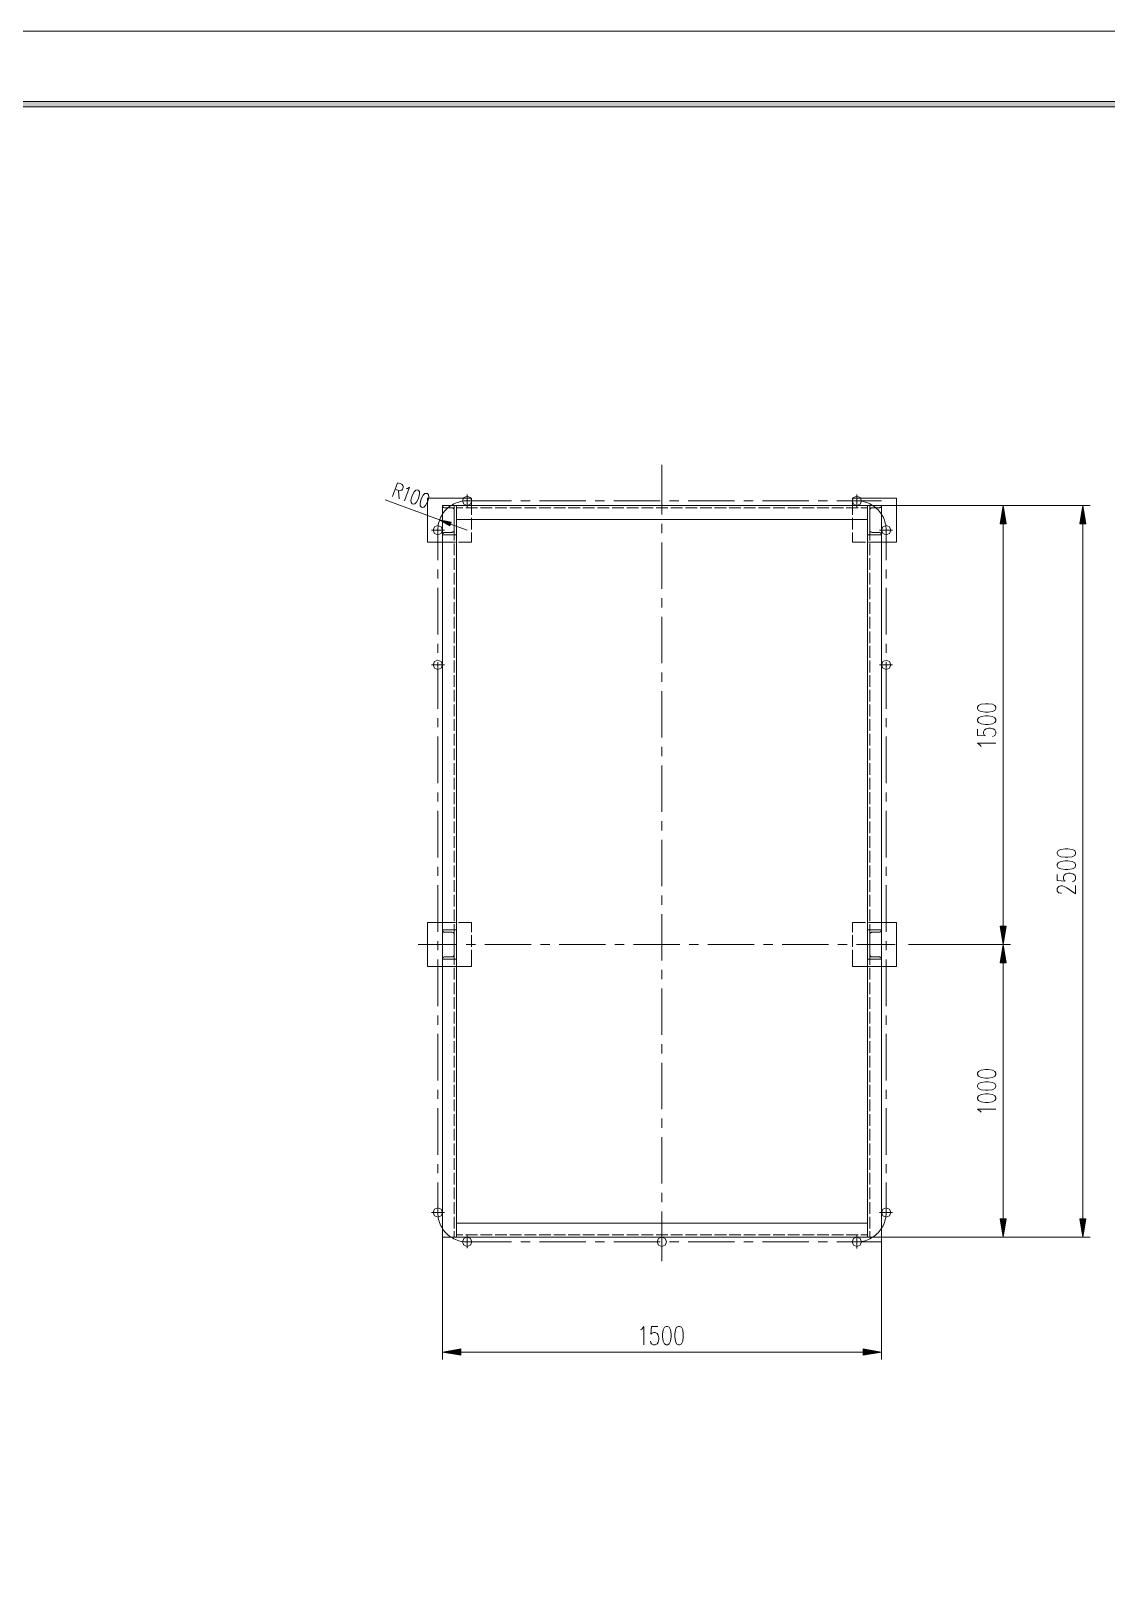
# Model space of a CAD drawing. Header units: millimetres. Extents: x 0 to 586, y 0 to 414.
# Drawn here: x 359.2 to 504.2, y 205 to 414.1 of the extents above; entities that cross this region are included whole.
import ezdxf

# ---------------------------------------------------------------- set-up
doc = ezdxf.new("R2010")
doc.units = ezdxf.units.MM

msp = doc.modelspace()

# ---------------------------------------------------------------- hatches: boundary and pattern name
h = msp.add_hatch(color=0)
h.dxf.hatch_style = 2
h.paths.add_polyline_path([(576.117861, 404.569083), (575.429944, 403.877639), (24.994306, 403.877639), (24.302861, 404.569083)])
h = msp.add_hatch(color=0)
h.dxf.hatch_style = 2
h.paths.add_polyline_path([(414.672639, 350.140058), (414.659586, 350.153111), (414.672639, 350.166164), (414.685692, 350.153111)])
h = msp.add_hatch(color=0)
h.dxf.hatch_style = 2
h.paths.add_polyline_path([(473.829944, 350.140058), (473.816892, 350.153111), (473.829944, 350.166164), (473.842997, 350.153111)])
h = msp.add_hatch(color=0)
h.dxf.hatch_style = 2
h.paths.add_polyline_path([(489.824889, 347.690722), (490.237639, 350.153111), (490.646861, 347.690722)])
h = msp.add_hatch(color=0)
h.dxf.hatch_style = 2
h.paths.add_polyline_path([(500.563444, 347.690722), (500.976194, 350.153111), (501.385417, 347.690722)])
h = msp.add_hatch(color=0)
h.dxf.hatch_style = 2
h.paths.add_polyline_path([(415.854444, 347.902389), (414.284583, 348.198722), (415.674528, 347.4085)])
h = msp.add_hatch(color=0)
h.dxf.hatch_style = 2
h.paths.add_polyline_path([(414.672639, 346.196003), (414.659586, 346.209056), (414.672639, 346.222108), (414.685692, 346.209056)])
h = msp.add_hatch(color=0)
h.dxf.hatch_style = 2
h.paths.add_polyline_path([(473.829944, 346.196003), (473.816892, 346.209056), (473.829944, 346.222108), (473.842997, 346.209056)])
h = msp.add_hatch(color=0)
h.dxf.hatch_style = 2
h.paths.add_polyline_path([(414.672639, 292.944197), (414.659586, 292.95725), (414.672639, 292.970303), (414.685692, 292.95725)])
h = msp.add_hatch(color=0)
h.dxf.hatch_style = 2
h.paths.add_polyline_path([(473.829944, 292.944197), (473.816892, 292.95725), (473.829944, 292.970303), (473.842997, 292.95725)])
h = msp.add_hatch(color=0)
h.dxf.hatch_style = 2
h.paths.add_polyline_path([(489.824889, 293.451139), (490.237639, 290.985222), (490.646861, 293.451139)])
h = msp.add_hatch(color=0)
h.dxf.hatch_style = 2
h.paths.add_polyline_path([(489.824889, 288.519306), (490.237639, 290.985222), (490.646861, 288.519306)])
h = msp.add_hatch(color=0)
h.dxf.hatch_style = 2
h.paths.add_polyline_path([(414.672639, 289.000142), (414.659586, 289.013194), (414.672639, 289.026247), (414.685692, 289.013194)])
h = msp.add_hatch(color=0)
h.dxf.hatch_style = 2
h.paths.add_polyline_path([(473.829944, 289.000142), (473.816892, 289.013194), (473.829944, 289.026247), (473.842997, 289.013194)])
h = msp.add_hatch(color=0)
h.dxf.hatch_style = 2
h.paths.add_polyline_path([(489.824889, 254.014111), (490.237639, 251.548194), (490.646861, 254.014111)])
h = msp.add_hatch(color=0)
h.dxf.hatch_style = 2
h.paths.add_polyline_path([(500.563444, 254.014111), (500.976194, 251.548194), (501.385417, 254.014111)])
h = msp.add_hatch(color=0)
h.dxf.hatch_style = 2
h.paths.add_polyline_path([(417.138556, 236.488111), (414.672639, 236.075361), (417.138556, 235.666139)])
h = msp.add_hatch(color=0)
h.dxf.hatch_style = 2
h.paths.add_polyline_path([(471.364028, 236.488111), (473.829944, 236.075361), (471.364028, 235.666139)])

# ---------------------------------------------------------------- linework, layer by layer
at = {"color": 0, "lineweight": 0}
for points in [[(0, 0), (585.632278, 0), (585.632278, 414.0835), (0, 414.0835)], [(576.117861, 404.569083), (575.429944, 403.877639), (24.994306, 403.877639), (24.302861, 404.569083)], [(411.285972, 352.241556), (411.06725, 352.220389), (410.848528, 352.001667), (410.626278, 351.581861), (410.5275, 351.317278), (410.428722, 350.855139), (410.453417, 350.544694), (410.608639, 350.389472), (410.732111, 350.343611), (410.947306, 350.364778), (411.169556, 350.5835), (411.391806, 350.999778), (411.487056, 351.264361), (411.589361, 351.730028), (411.561139, 352.040472), (411.409444, 352.195694)], [(412.520694, 351.786472), (412.301972, 351.768833), (412.08325, 351.546583), (411.857472, 351.130306), (411.762222, 350.865722), (411.663444, 350.403583), (411.688139, 350.093139), (411.839833, 349.937917), (411.963306, 349.892056), (412.182028, 349.909694), (412.40075, 350.131944), (412.626528, 350.548222), (412.721778, 350.812806), (412.824083, 351.274944), (412.795861, 351.585389), (412.644167, 351.744139)], [(417.357278, 350.784583), (417.540722, 351.232611), (417.985222, 351.416056), (418.43325, 351.232611), (418.616694, 350.784583), (418.43325, 350.340083), (417.985222, 350.153111), (417.540722, 350.340083)], [(469.885889, 350.784583), (470.069333, 351.232611), (470.517361, 351.416056), (470.961861, 351.232611), (471.148833, 350.784583), (470.961861, 350.340083), (470.517361, 350.153111), (470.069333, 350.340083)], [(489.824889, 347.690722), (490.237639, 350.153111), (490.646861, 347.690722)], [(500.563444, 347.690722), (500.976194, 350.153111), (501.385417, 347.690722)], [(413.413222, 346.840528), (413.596667, 347.288556), (414.044694, 347.472), (414.489194, 347.288556), (414.672639, 346.840528), (414.489194, 346.396028), (414.044694, 346.209056), (413.596667, 346.396028)], [(415.854444, 347.902389), (414.284583, 348.198722), (415.674528, 347.4085)], [(473.829944, 346.840528), (474.013389, 347.288556), (474.461417, 347.472), (474.905917, 347.288556), (475.089361, 346.840528), (474.905917, 346.396028), (474.461417, 346.209056), (474.013389, 346.396028)], [(413.413222, 328.693639), (413.596667, 329.138139), (414.044694, 329.325111), (414.489194, 329.138139), (414.672639, 328.693639), (414.489194, 328.245611), (414.044694, 328.062167), (413.596667, 328.245611)], [(473.829944, 328.693639), (474.013389, 329.138139), (474.461417, 329.325111), (474.905917, 329.138139), (475.089361, 328.693639), (474.905917, 328.245611), (474.461417, 328.062167), (474.013389, 328.245611)], [(486.783944, 322.788139), (486.903889, 322.541194), (487.256667, 322.378917), (487.842278, 322.29425), (488.195056, 322.29425), (488.780667, 322.378917), (489.133444, 322.541194), (489.249861, 322.788139), (489.249861, 322.953944), (489.133444, 323.197361), (488.780667, 323.363167), (488.195056, 323.444306), (487.842278, 323.444306), (487.256667, 323.363167), (486.903889, 323.197361), (486.783944, 322.953944)], [(486.783944, 321.144194), (486.903889, 320.89725), (487.256667, 320.734972), (487.842278, 320.650306), (488.195056, 320.650306), (488.780667, 320.734972), (489.133444, 320.89725), (489.249861, 321.144194), (489.249861, 321.31), (489.133444, 321.556944), (488.780667, 321.719222), (488.195056, 321.803889), (487.842278, 321.803889), (487.256667, 321.719222), (486.903889, 321.556944), (486.783944, 321.31)], [(497.526028, 303.233667), (497.642444, 302.986722), (497.995222, 302.824444), (498.580833, 302.739778), (498.933611, 302.739778), (499.519222, 302.824444), (499.872, 302.986722), (499.988417, 303.233667), (499.988417, 303.399472), (499.872, 303.646417), (499.519222, 303.808694), (498.933611, 303.889833), (498.580833, 303.889833), (497.995222, 303.808694), (497.642444, 303.646417), (497.526028, 303.399472)], [(497.526028, 301.589722), (497.642444, 301.346306), (497.995222, 301.1805), (498.580833, 301.099361), (498.933611, 301.099361), (499.519222, 301.1805), (499.872, 301.346306), (499.988417, 301.589722), (499.988417, 301.755528), (499.872, 302.002472), (499.519222, 302.16475), (498.933611, 302.249417), (498.580833, 302.249417), (497.995222, 302.16475), (497.642444, 302.002472), (497.526028, 301.755528)], [(489.824889, 293.451139), (490.237639, 290.985222), (490.646861, 293.451139)], [(489.824889, 288.519306), (490.237639, 290.985222), (490.646861, 288.519306)], [(486.783944, 273.483917), (486.903889, 273.2405), (487.256667, 273.074694), (487.842278, 272.993556), (488.195056, 272.993556), (488.780667, 273.074694), (489.133444, 273.2405), (489.249861, 273.483917), (489.249861, 273.649722), (489.133444, 273.896667), (488.780667, 274.058944), (488.195056, 274.143611), (487.842278, 274.143611), (487.256667, 274.058944), (486.903889, 273.896667), (486.783944, 273.649722)], [(486.783944, 271.8435), (486.903889, 271.596556), (487.256667, 271.43075), (487.842278, 271.349611), (488.195056, 271.349611), (488.780667, 271.43075), (489.133444, 271.596556), (489.249861, 271.8435), (489.249861, 272.005778), (489.133444, 272.252722), (488.780667, 272.418528), (488.195056, 272.499667), (487.842278, 272.499667), (487.256667, 272.418528), (486.903889, 272.252722), (486.783944, 272.005778)], [(486.783944, 270.199556), (486.903889, 269.952611), (487.256667, 269.786806), (487.842278, 269.705667), (488.195056, 269.705667), (488.780667, 269.786806), (489.133444, 269.952611), (489.249861, 270.199556), (489.249861, 270.361833), (489.133444, 270.608778), (488.780667, 270.774583), (488.195056, 270.855722), (487.842278, 270.855722), (487.256667, 270.774583), (486.903889, 270.608778), (486.783944, 270.361833)], [(413.413222, 254.860778), (413.596667, 255.308806), (414.044694, 255.49225), (414.489194, 255.308806), (414.672639, 254.860778), (414.489194, 254.416278), (414.044694, 254.229306), (413.596667, 254.416278)], [(473.829944, 254.860778), (474.013389, 255.308806), (474.461417, 255.49225), (474.905917, 255.308806), (475.089361, 254.860778), (474.905917, 254.416278), (474.461417, 254.229306), (474.013389, 254.416278)], [(489.824889, 254.014111), (490.237639, 251.548194), (490.646861, 254.014111)], [(500.563444, 254.014111), (500.976194, 251.548194), (501.385417, 254.014111)], [(417.357278, 250.916722), (417.540722, 251.36475), (417.985222, 251.548194), (418.43325, 251.36475), (418.616694, 250.916722), (418.43325, 250.472222), (417.985222, 250.288778), (417.540722, 250.472222)], [(443.621583, 250.916722), (443.805028, 251.36475), (444.253056, 251.548194), (444.697556, 251.36475), (444.881, 250.916722), (444.697556, 250.472222), (444.253056, 250.288778), (443.805028, 250.472222)], [(469.885889, 250.916722), (470.069333, 251.36475), (470.517361, 251.548194), (470.961861, 251.36475), (471.148833, 250.916722), (470.961861, 250.472222), (470.517361, 250.288778), (470.069333, 250.472222)], [(444.828083, 239.529056), (444.581139, 239.409111), (444.415333, 239.056333), (444.334194, 238.470722), (444.334194, 238.117944), (444.415333, 237.532333), (444.581139, 237.179556), (444.828083, 237.063139), (444.990361, 237.063139), (445.237306, 237.179556), (445.403111, 237.532333), (445.48425, 238.117944), (445.48425, 238.470722), (445.403111, 239.056333), (445.237306, 239.409111), (444.990361, 239.529056)], [(446.4685, 239.529056), (446.225083, 239.409111), (446.059278, 239.056333), (445.978139, 238.470722), (445.978139, 238.117944), (446.059278, 237.532333), (446.225083, 237.179556), (446.4685, 237.063139), (446.634306, 237.063139), (446.88125, 237.179556), (447.043528, 237.532333), (447.128194, 238.117944), (447.128194, 238.470722), (447.043528, 239.056333), (446.88125, 239.409111), (446.634306, 239.529056)], [(417.138556, 236.488111), (414.672639, 236.075361), (417.138556, 235.666139)], [(471.364028, 236.488111), (473.829944, 236.075361), (471.364028, 235.666139)]]:
    msp.add_lwpolyline(points, close=True, dxfattribs=at)
for points in [[(444.253056, 355.617639), (444.253056, 348.921917)], [(407.952222, 351.363139), (408.633083, 353.215222), (409.186944, 353.010611), (409.342167, 352.855389), (409.370389, 352.7425), (409.366861, 352.544944), (409.303361, 352.368556), (409.176361, 352.213333), (409.081111, 352.149833), (408.865917, 352.128667), (408.308528, 352.333278)], [(408.742444, 352.174528), (408.816528, 351.045639)], [(409.800778, 352.386194), (409.956, 352.428528), (410.238222, 352.626083), (409.557361, 350.774)], [(417.985222, 349.881472), (417.985222, 351.634778)], [(470.50325, 349.899111), (470.50325, 351.652417)], [(414.284583, 348.198722), (406.943278, 350.893944)], [(412.661806, 345.224806), (412.661806, 351.140889)], [(412.661806, 351.140889), (418.577889, 351.140889)], [(417.985222, 350.784583), (417.755917, 350.777528), (417.530139, 350.759889), (417.300833, 350.724611), (417.078583, 350.67875), (416.856333, 350.618778), (416.637611, 350.548222), (416.425944, 350.463556), (416.217806, 350.364778), (416.016722, 350.255417), (415.819167, 350.135472), (415.632194, 350.004944), (415.452278, 349.863833), (415.279417, 349.708611), (415.117139, 349.546333), (414.965444, 349.377), (414.824333, 349.197083), (414.690278, 349.010111), (414.570333, 348.812556), (414.460972, 348.611472), (414.365722, 348.403333), (414.281056, 348.191667), (414.2105, 347.972944), (414.150528, 347.750694), (414.104667, 347.524917), (414.069389, 347.299139), (414.048222, 347.069833), (414.044694, 346.840528)], [(414.672639, 350.153111), (414.672639, 349.366417)], [(414.672639, 350.153111), (414.672639, 251.548194)], [(473.829944, 350.153111), (414.672639, 350.153111)], [(416.567056, 350.153111), (414.672639, 350.153111)], [(414.672639, 350.153111), (414.679694, 350.093139), (414.697333, 350.033167), (414.729083, 349.98025), (414.767889, 349.930861), (414.81375, 349.892056), (414.870194, 349.863833), (414.926639, 349.846194), (414.990139, 349.839139)], [(415.935583, 349.839139), (414.990139, 349.839139)], [(416.253083, 349.521639), (416.246028, 349.585139), (416.228389, 349.645111), (416.200167, 349.698028), (416.157833, 349.747417), (416.111972, 349.786222), (416.055528, 349.814444), (415.999083, 349.832083), (415.935583, 349.839139)], [(416.253083, 350.153111), (416.253083, 349.359361)], [(416.253083, 349.521639), (416.253083, 348.378639)], [(416.567056, 350.153111), (416.567056, 349.366417)], [(416.567056, 350.153111), (416.567056, 251.548194)], [(417.434889, 349.839139), (416.567056, 349.839139)], [(419.406917, 349.839139), (417.83, 349.839139)], [(423.996556, 350.784583), (417.985222, 350.784583)], [(418.577889, 351.140889), (418.577889, 350.153111)], [(418.577889, 350.153111), (418.577889, 348.872528)], [(421.378944, 349.839139), (419.802028, 349.839139)], [(423.350972, 349.839139), (421.774056, 349.839139)], [(425.323, 349.839139), (423.746083, 349.839139)], [(426.501278, 350.784583), (425.248917, 350.784583)], [(427.295028, 349.839139), (425.718111, 349.839139)], [(429.267056, 349.839139), (427.686611, 349.839139)], [(434.011917, 350.784583), (427.753639, 350.784583)], [(431.239083, 349.839139), (429.658639, 349.839139)], [(433.211111, 349.839139), (431.630667, 349.839139)], [(435.179611, 349.839139), (433.602694, 349.839139)], [(436.516639, 350.784583), (435.264278, 350.784583)], [(437.151639, 349.839139), (435.574722, 349.839139)], [(439.123667, 349.839139), (437.54675, 349.839139)], [(444.030806, 350.784583), (437.769, 350.784583)], [(441.095694, 349.839139), (439.518778, 349.839139)], [(443.067722, 349.839139), (441.490806, 349.839139)], [(445.03975, 349.839139), (443.462833, 349.839139)], [(446.535528, 350.784583), (445.283167, 350.784583)], [(447.011778, 349.839139), (445.434861, 349.839139)], [(448.983806, 349.839139), (447.406889, 349.839139)], [(454.046167, 350.784583), (447.784361, 350.784583)], [(450.955833, 349.839139), (449.378917, 349.839139)], [(452.927861, 349.839139), (451.350944, 349.839139)], [(454.899889, 349.839139), (453.322972, 349.839139)], [(456.871917, 349.839139), (455.295, 349.839139)], [(456.550889, 350.784583), (455.298528, 350.784583)], [(458.843944, 349.839139), (457.267028, 349.839139)], [(464.065056, 350.784583), (457.80325, 350.784583)], [(460.815972, 349.839139), (459.239056, 349.839139)], [(462.788, 349.839139), (461.211083, 349.839139)], [(464.760028, 349.839139), (463.179583, 349.839139)], [(466.732056, 349.839139), (465.151611, 349.839139)], [(466.56625, 350.784583), (465.317417, 350.784583)], [(468.700556, 349.839139), (467.123639, 349.839139)], [(473.829944, 350.784583), (467.818611, 350.784583)], [(470.672583, 349.839139), (469.095667, 349.839139)], [(469.924694, 351.140889), (469.924694, 350.153111)], [(475.840778, 351.140889), (469.924694, 351.140889)], [(469.924694, 350.153111), (469.924694, 348.872528)], [(474.461417, 346.840528), (474.454361, 347.069833), (474.433194, 347.299139), (474.401444, 347.524917), (474.352056, 347.750694), (474.295611, 347.972944), (474.221528, 348.191667), (474.136861, 348.403333), (474.041611, 348.611472), (473.93225, 348.812556), (473.812306, 349.010111), (473.67825, 349.197083), (473.537139, 349.377), (473.385444, 349.546333), (473.223167, 349.708611), (473.050306, 349.863833), (472.870389, 350.004944), (472.683417, 350.135472), (472.489389, 350.255417), (472.284778, 350.364778), (472.076639, 350.463556), (471.864972, 350.548222), (471.64625, 350.618778), (471.427528, 350.67875), (471.20175, 350.724611), (470.972444, 350.759889), (470.746667, 350.777528), (470.517361, 350.784583)], [(471.935528, 349.839139), (471.067694, 349.839139)], [(471.935528, 350.153111), (471.935528, 349.366417)], [(471.935528, 251.548194), (471.935528, 350.153111)], [(471.935528, 350.153111), (473.829944, 350.153111)], [(472.253028, 349.359361), (472.253028, 350.153111)], [(472.567, 349.839139), (472.507028, 349.832083), (472.447056, 349.814444), (472.390611, 349.786222), (472.34475, 349.747417), (472.305944, 349.698028), (472.274194, 349.645111), (472.256556, 349.585139), (472.253028, 349.521639)], [(472.253028, 349.521639), (472.253028, 348.378639)], [(472.567, 349.839139), (473.512444, 349.839139)], [(473.512444, 349.839139), (473.575944, 349.846194), (473.635917, 349.863833), (473.688833, 349.892056), (473.738222, 349.930861), (473.777028, 349.98025), (473.80525, 350.033167), (473.822889, 350.093139), (473.829944, 350.153111)], [(473.829944, 350.153111), (501.960444, 350.153111)], [(473.829944, 350.153111), (473.829944, 349.366417)], [(473.829944, 251.548194), (473.829944, 350.153111)], [(475.840778, 345.224806), (475.840778, 351.140889)], [(491.973306, 350.153111), (489.249861, 350.153111)], [(414.672639, 348.971306), (414.672639, 347.394389)], [(417.985222, 346.840528), (415.76625, 347.655444)], [(416.253083, 348.96425), (416.253083, 347.387333)], [(416.253083, 347.983528), (416.253083, 346.840528)], [(416.567056, 348.971306), (416.567056, 347.394389)], [(471.935528, 348.262222), (416.567056, 348.262222)], [(418.577889, 348.477417), (418.577889, 346.9005)], [(444.253056, 347.673083), (444.253056, 346.420722)], [(469.924694, 348.477417), (469.924694, 346.9005)], [(471.935528, 348.971306), (471.935528, 347.394389)], [(472.253028, 347.387333), (472.253028, 348.96425)], [(472.253028, 347.983528), (472.253028, 346.840528)], [(473.829944, 348.971306), (473.829944, 347.394389)], [(490.237639, 347.690722), (490.237639, 293.451139)], [(500.976194, 254.014111), (500.976194, 347.690722)], [(414.672639, 345.224806), (412.661806, 345.224806)], [(414.933694, 346.840528), (413.180389, 346.840528)], [(414.044694, 346.840528), (414.044694, 342.797694)], [(414.672639, 346.999278), (414.672639, 346.209056)], [(414.990139, 346.526556), (414.926639, 346.5195), (414.870194, 346.501861), (414.81375, 346.473639), (414.767889, 346.434833), (414.729083, 346.385444), (414.697333, 346.332528), (414.679694, 346.272556), (414.672639, 346.209056)], [(416.567056, 346.209056), (414.672639, 346.209056)], [(416.429472, 345.224806), (414.672639, 345.224806)], [(415.935583, 346.526556), (414.990139, 346.526556)], [(415.935583, 346.526556), (415.999083, 346.533611), (416.055528, 346.55125), (416.111972, 346.579472), (416.157833, 346.618278), (416.200167, 346.667667), (416.228389, 346.720583), (416.246028, 346.780556), (416.253083, 346.840528)], [(416.253083, 346.992222), (416.253083, 345.415306)], [(416.567056, 346.999278), (416.567056, 346.209056)], [(418.577889, 345.224806), (416.824583, 345.224806)], [(418.577889, 346.505389), (418.577889, 345.224806)], [(444.253056, 345.168361), (444.253056, 338.906556)], [(469.924694, 346.505389), (469.924694, 345.224806)], [(469.924694, 345.224806), (471.678, 345.224806)], [(471.935528, 346.999278), (471.935528, 346.209056)], [(471.935528, 346.209056), (473.829944, 346.209056)], [(472.073111, 345.224806), (473.829944, 345.224806)], [(472.253028, 345.415306), (472.253028, 346.992222)], [(472.253028, 346.840528), (472.256556, 346.780556), (472.274194, 346.720583), (472.305944, 346.667667), (472.34475, 346.618278), (472.390611, 346.579472), (472.447056, 346.55125), (472.507028, 346.533611), (472.567, 346.526556)], [(472.567, 346.526556), (473.512444, 346.526556)], [(473.829944, 346.209056), (473.822889, 346.272556), (473.80525, 346.332528), (473.777028, 346.385444), (473.738222, 346.434833), (473.688833, 346.473639), (473.635917, 346.501861), (473.575944, 346.5195), (473.512444, 346.526556)], [(473.568889, 346.840528), (475.322194, 346.840528)], [(473.829944, 346.999278), (473.829944, 346.209056)], [(473.829944, 345.224806), (475.840778, 345.224806)], [(474.461417, 346.840528), (474.461417, 342.797694)], [(416.253083, 345.020194), (416.253083, 343.443278)], [(416.253083, 343.048167), (416.253083, 341.47125)], [(472.253028, 343.443278), (472.253028, 345.020194)], [(472.253028, 341.47125), (472.253028, 343.048167)], [(414.044694, 341.545333), (414.044694, 340.292972)], [(416.253083, 341.076139), (416.253083, 339.499222)], [(472.253028, 339.499222), (472.253028, 341.076139)], [(474.461417, 341.545333), (474.461417, 340.292972)], [(414.044694, 339.040611), (414.044694, 332.778806)], [(416.253083, 339.104111), (416.253083, 337.527194)], [(472.253028, 337.527194), (472.253028, 339.104111)], [(474.461417, 339.040611), (474.461417, 332.778806)], [(416.253083, 337.132083), (416.253083, 335.555167)], [(444.253056, 337.654194), (444.253056, 336.401833)], [(472.253028, 335.555167), (472.253028, 337.132083)], [(416.253083, 335.160056), (416.253083, 333.583139)], [(444.253056, 335.149472), (444.253056, 328.891194)], [(472.253028, 333.583139), (472.253028, 335.160056)], [(416.253083, 333.188028), (416.253083, 331.611111)], [(472.253028, 331.611111), (472.253028, 333.188028)], [(414.044694, 331.529972), (414.044694, 330.277611)], [(416.253083, 331.219528), (416.253083, 329.639083)], [(472.253028, 329.639083), (472.253028, 331.219528)], [(474.461417, 331.529972), (474.461417, 330.277611)], [(414.933694, 328.693639), (413.180389, 328.693639)], [(414.044694, 329.02525), (414.044694, 322.763444)], [(416.253083, 329.2475), (416.253083, 327.667056)], [(472.253028, 327.667056), (472.253028, 329.2475)], [(473.568889, 328.693639), (475.322194, 328.693639)], [(474.461417, 329.02525), (474.461417, 322.763444)], [(416.253083, 327.275472), (416.253083, 325.695028)], [(444.253056, 327.638833), (444.253056, 326.386472)], [(472.253028, 325.695028), (472.253028, 327.275472)], [(416.253083, 325.303444), (416.253083, 323.726528)], [(444.253056, 325.134111), (444.253056, 318.872306)], [(472.253028, 323.726528), (472.253028, 325.303444)], [(416.253083, 323.331417), (416.253083, 321.7545)], [(472.253028, 321.7545), (472.253028, 323.331417)], [(414.044694, 321.511083), (414.044694, 320.258722)], [(416.253083, 321.359389), (416.253083, 319.782472)], [(472.253028, 319.782472), (472.253028, 321.359389)], [(474.461417, 321.511083), (474.461417, 320.258722)], [(486.783944, 319.994139), (486.783944, 319.172167), (487.842278, 319.091028), (487.725861, 319.172167), (487.605917, 319.419111), (487.605917, 319.666056), (487.725861, 319.913), (487.958694, 320.075278), (488.311472, 320.159944), (488.547833, 320.159944), (488.897083, 320.075278), (489.133444, 319.913), (489.249861, 319.666056), (489.249861, 319.419111), (489.133444, 319.172167), (489.017028, 319.091028), (488.780667, 319.009889)], [(414.044694, 319.006361), (414.044694, 312.748083)], [(416.253083, 319.387361), (416.253083, 317.810444)], [(472.253028, 317.810444), (472.253028, 319.387361)], [(474.461417, 319.006361), (474.461417, 312.748083)], [(487.256667, 317.694028), (487.136722, 317.859833), (486.783944, 318.106778), (489.249861, 318.106778)], [(416.253083, 317.415333), (416.253083, 315.838417)], [(444.253056, 317.619944), (444.253056, 316.367583)], [(472.253028, 315.838417), (472.253028, 317.415333)], [(416.253083, 315.443306), (416.253083, 313.866389)], [(444.253056, 315.115222), (444.253056, 308.856944)], [(472.253028, 313.866389), (472.253028, 315.443306)], [(416.253083, 313.471278), (416.253083, 311.894361)], [(472.253028, 311.894361), (472.253028, 313.471278)], [(414.044694, 311.495722), (414.044694, 310.243361)], [(416.253083, 311.49925), (416.253083, 309.922333)], [(416.253083, 309.527222), (416.253083, 307.950306)], [(472.253028, 309.922333), (472.253028, 311.49925)], [(472.253028, 307.950306), (472.253028, 309.527222)], [(474.461417, 311.495722), (474.461417, 310.243361)], [(414.044694, 308.991), (414.044694, 302.729194)], [(416.253083, 307.555194), (416.253083, 305.978278)], [(444.253056, 307.604583), (444.253056, 306.352222)], [(472.253028, 305.978278), (472.253028, 307.555194)], [(474.461417, 308.991), (474.461417, 302.729194)], [(416.253083, 305.583167), (416.253083, 304.00625)], [(472.253028, 304.00625), (472.253028, 305.583167)], [(416.253083, 303.611139), (416.253083, 302.034222)], [(444.253056, 305.099861), (444.253056, 298.838056)], [(472.253028, 302.034222), (472.253028, 303.611139)], [(414.044694, 301.476833), (414.044694, 300.224472)], [(416.253083, 301.639111), (416.253083, 300.062194)], [(472.253028, 300.062194), (472.253028, 301.639111)], [(474.461417, 301.476833), (474.461417, 300.224472)], [(416.253083, 299.667083), (416.253083, 298.090167)], [(472.253028, 298.090167), (472.253028, 299.667083)], [(497.526028, 300.439667), (497.526028, 299.617694), (498.580833, 299.536556), (498.464417, 299.617694), (498.348, 299.864639), (498.348, 300.111583), (498.464417, 300.358528), (498.69725, 300.524333), (499.050028, 300.605472), (499.286389, 300.605472), (499.635639, 300.524333), (499.872, 300.358528), (499.988417, 300.111583), (499.988417, 299.864639), (499.872, 299.617694), (499.755583, 299.536556), (499.519222, 299.455417)], [(414.044694, 298.972111), (414.044694, 292.713833)], [(416.253083, 297.695056), (416.253083, 296.118139)], [(444.253056, 297.585694), (444.253056, 296.333333)], [(472.253028, 296.118139), (472.253028, 297.695056)], [(474.461417, 298.972111), (474.461417, 292.713833)], [(498.111639, 297.892611), (497.995222, 297.892611), (497.758861, 297.977278), (497.642444, 298.058417), (497.526028, 298.224222), (497.526028, 298.552306), (497.642444, 298.714583), (497.758861, 298.79925), (497.995222, 298.880389), (498.228056, 298.880389), (498.464417, 298.79925), (498.817194, 298.633444), (499.988417, 297.811472), (499.988417, 298.961528)], [(416.253083, 295.726556), (416.253083, 294.146111)], [(444.253056, 295.0845), (444.253056, 288.822694)], [(472.253028, 294.146111), (472.253028, 295.726556)], [(412.661806, 293.945028), (412.661806, 288.028944)], [(414.672639, 293.945028), (412.661806, 293.945028)], [(416.429472, 293.945028), (414.672639, 293.945028)], [(414.672639, 292.167028), (414.672639, 292.95725)], [(414.672639, 292.95725), (414.679694, 292.897278), (414.697333, 292.837306), (414.729083, 292.780861), (414.767889, 292.735), (414.81375, 292.696194), (414.870194, 292.664444), (414.926639, 292.646806), (414.990139, 292.643278)], [(416.567056, 292.95725), (414.672639, 292.95725)], [(416.253083, 293.754528), (416.253083, 292.174083)], [(416.567056, 292.167028), (416.567056, 292.95725)], [(418.577889, 293.945028), (416.824583, 293.945028)], [(418.577889, 292.660917), (418.577889, 293.945028)], [(469.924694, 292.660917), (469.924694, 293.945028)], [(469.924694, 293.945028), (471.678, 293.945028)], [(471.935528, 292.167028), (471.935528, 292.95725)], [(471.935528, 292.95725), (473.829944, 292.95725)], [(472.073111, 293.945028), (473.829944, 293.945028)], [(472.253028, 292.174083), (472.253028, 293.754528)], [(473.512444, 292.643278), (473.575944, 292.646806), (473.635917, 292.664444), (473.688833, 292.696194), (473.738222, 292.735), (473.777028, 292.780861), (473.80525, 292.837306), (473.822889, 292.897278), (473.829944, 292.95725)], [(473.829944, 293.945028), (475.840778, 293.945028)], [(473.829944, 292.167028), (473.829944, 292.95725)], [(475.840778, 293.945028), (475.840778, 288.028944)], [(411.388278, 290.985222), (416.6235, 290.985222)], [(414.044694, 291.461472), (414.044694, 290.209111)], [(414.672639, 290.198528), (414.672639, 291.775444)], [(415.935583, 292.643278), (414.990139, 292.643278)], [(416.253083, 292.325778), (416.246028, 292.389278), (416.228389, 292.445722), (416.200167, 292.502167), (416.157833, 292.548028), (416.111972, 292.590361), (416.055528, 292.618583), (415.999083, 292.636222), (415.935583, 292.643278)], [(416.253083, 291.182778), (416.253083, 292.325778)], [(416.253083, 291.7825), (416.253083, 290.202056)], [(416.253083, 289.644667), (416.253083, 290.787667)], [(416.567056, 290.198528), (416.567056, 291.775444)], [(417.875861, 290.985222), (419.128222, 290.985222)], [(418.577889, 290.688889), (418.577889, 292.265806)], [(420.380583, 290.985222), (426.638861, 290.985222)], [(427.891222, 290.985222), (429.143583, 290.985222)], [(430.395944, 290.985222), (436.65775, 290.985222)], [(437.910111, 290.985222), (439.162472, 290.985222)], [(440.414833, 290.985222), (446.673111, 290.985222)], [(447.925472, 290.985222), (449.177833, 290.985222)], [(450.430194, 290.985222), (456.692, 290.985222)], [(457.944361, 290.985222), (459.196722, 290.985222)], [(460.449083, 290.985222), (466.707361, 290.985222)], [(467.959722, 290.985222), (469.212083, 290.985222)], [(469.924694, 290.688889), (469.924694, 292.265806)], [(470.464444, 290.985222), (475.699667, 290.985222)], [(471.935528, 290.198528), (471.935528, 291.775444)], [(472.567, 292.643278), (472.507028, 292.636222), (472.447056, 292.618583), (472.390611, 292.590361), (472.34475, 292.548028), (472.305944, 292.502167), (472.274194, 292.445722), (472.256556, 292.389278), (472.253028, 292.325778)], [(472.253028, 291.182778), (472.253028, 292.325778)], [(472.253028, 290.202056), (472.253028, 291.7825)], [(472.253028, 289.644667), (472.253028, 290.787667)], [(472.567, 292.643278), (473.512444, 292.643278)], [(473.829944, 290.198528), (473.829944, 291.775444)], [(474.461417, 291.461472), (474.461417, 290.209111)], [(477.477667, 290.985222), (491.221889, 290.985222)], [(487.249611, 290.985222), (491.221889, 290.985222)], [(414.044694, 288.95675), (414.044694, 282.694944)], [(414.672639, 289.013194), (414.672639, 289.803417)], [(414.990139, 289.330694), (414.926639, 289.323639), (414.870194, 289.306), (414.81375, 289.277778), (414.767889, 289.235444), (414.729083, 289.189583), (414.697333, 289.133139), (414.679694, 289.076694), (414.672639, 289.013194)], [(416.567056, 289.013194), (414.672639, 289.013194)], [(415.935583, 289.330694), (414.990139, 289.330694)], [(415.935583, 289.330694), (415.999083, 289.334222), (416.055528, 289.351861), (416.111972, 289.383611), (416.157833, 289.422417), (416.200167, 289.468278), (416.228389, 289.524722), (416.246028, 289.584694), (416.253083, 289.644667)], [(416.253083, 289.810472), (416.253083, 288.233556)], [(416.567056, 289.013194), (416.567056, 289.803417)], [(418.577889, 289.013194), (418.577889, 290.293778)], [(418.577889, 288.028944), (418.577889, 289.013194)], [(469.924694, 289.013194), (469.924694, 290.293778)], [(469.924694, 288.028944), (469.924694, 289.013194)], [(471.935528, 289.013194), (471.935528, 289.803417)], [(471.935528, 289.013194), (473.829944, 289.013194)], [(472.253028, 288.233556), (472.253028, 289.810472)], [(472.253028, 289.644667), (472.256556, 289.584694), (472.274194, 289.524722), (472.305944, 289.468278), (472.34475, 289.422417), (472.390611, 289.383611), (472.447056, 289.351861), (472.507028, 289.334222), (472.567, 289.330694)], [(472.567, 289.330694), (473.512444, 289.330694)], [(473.829944, 289.013194), (473.822889, 289.076694), (473.80525, 289.133139), (473.777028, 289.189583), (473.738222, 289.235444), (473.688833, 289.277778), (473.635917, 289.306), (473.575944, 289.323639), (473.512444, 289.330694)], [(473.829944, 289.013194), (473.829944, 289.803417)], [(474.461417, 288.95675), (474.461417, 282.694944)], [(412.661806, 288.028944), (418.577889, 288.028944)], [(416.253083, 287.838444), (416.253083, 286.261528)], [(444.253056, 287.570333), (444.253056, 286.317972)], [(475.840778, 288.028944), (469.924694, 288.028944)], [(472.253028, 286.261528), (472.253028, 287.838444)], [(490.237639, 288.519306), (490.237639, 254.014111)], [(416.253083, 285.866417), (416.253083, 284.2895)], [(444.253056, 285.065611), (444.253056, 278.803806)], [(472.253028, 284.2895), (472.253028, 285.866417)], [(416.253083, 283.894389), (416.253083, 282.317472)], [(472.253028, 282.317472), (472.253028, 283.894389)], [(414.044694, 281.442583), (414.044694, 280.190222)], [(416.253083, 281.922361), (416.253083, 280.345444)], [(472.253028, 280.345444), (472.253028, 281.922361)], [(474.461417, 281.442583), (474.461417, 280.190222)], [(414.044694, 278.941389), (414.044694, 272.679583)], [(416.253083, 279.950333), (416.253083, 278.373417)], [(472.253028, 278.373417), (472.253028, 279.950333)], [(474.461417, 278.941389), (474.461417, 272.679583)], [(416.253083, 277.978306), (416.253083, 276.401389)], [(444.253056, 277.554972), (444.253056, 276.302611)], [(472.253028, 276.401389), (472.253028, 277.978306)], [(416.253083, 276.006278), (416.253083, 274.429361)], [(416.253083, 274.03425), (416.253083, 272.457333)], [(444.253056, 275.05025), (444.253056, 268.788444)], [(472.253028, 274.429361), (472.253028, 276.006278)], [(472.253028, 272.457333), (472.253028, 274.03425)], [(416.253083, 272.062222), (416.253083, 270.485306)], [(472.253028, 270.485306), (472.253028, 272.062222)], [(414.044694, 271.427222), (414.044694, 270.174861)], [(416.253083, 270.090194), (416.253083, 268.513278)], [(472.253028, 268.513278), (472.253028, 270.090194)], [(474.461417, 271.427222), (474.461417, 270.174861)], [(414.044694, 268.9225), (414.044694, 262.660694)], [(416.253083, 268.118167), (416.253083, 266.54125)], [(472.253028, 266.54125), (472.253028, 268.118167)], [(474.461417, 268.9225), (474.461417, 262.660694)], [(487.256667, 268.393333), (487.136722, 268.555611), (486.783944, 268.802556), (489.249861, 268.802556)], [(416.253083, 266.146139), (416.253083, 264.569222)], [(444.253056, 267.536083), (444.253056, 266.283722)], [(472.253028, 264.569222), (472.253028, 266.146139)], [(416.253083, 264.174111), (416.253083, 262.597194)], [(444.253056, 265.031361), (444.253056, 258.773083)], [(472.253028, 262.597194), (472.253028, 264.174111)], [(414.044694, 261.411861), (414.044694, 260.1595)], [(416.253083, 262.202083), (416.253083, 260.625167)], [(472.253028, 260.625167), (472.253028, 262.202083)], [(474.461417, 261.411861), (474.461417, 260.1595)], [(416.253083, 260.233583), (416.253083, 258.653139)], [(472.253028, 258.653139), (472.253028, 260.233583)], [(414.044694, 258.907139), (414.044694, 254.860778)], [(416.253083, 258.261556), (416.253083, 256.681111)], [(444.253056, 257.520722), (444.253056, 256.268361)], [(472.253028, 256.681111), (472.253028, 258.261556)], [(474.461417, 258.907139), (474.461417, 254.860778)], [(416.253083, 256.289528), (416.253083, 254.712611)], [(472.253028, 254.712611), (472.253028, 256.289528)], [(414.933694, 254.860778), (413.180389, 254.860778)], [(414.044694, 254.860778), (414.048222, 254.631472), (414.069389, 254.402167), (414.104667, 254.176389), (414.150528, 253.950611), (414.2105, 253.731889), (414.281056, 253.513167), (414.365722, 253.297972), (414.460972, 253.093361), (414.570333, 252.88875), (414.690278, 252.694722), (414.824333, 252.50775), (414.965444, 252.327833), (415.117139, 252.154972), (415.279417, 251.992694), (415.452278, 251.841), (415.632194, 251.699889), (415.819167, 251.565833), (416.016722, 251.445889), (416.217806, 251.336528), (416.425944, 251.241278), (416.637611, 251.156611), (416.856333, 251.082528), (417.078583, 251.026083), (417.300833, 250.976694), (417.530139, 250.944944), (417.755917, 250.923778), (417.985222, 250.916722)], [(416.253083, 254.3175), (416.253083, 252.740583)], [(471.935528, 253.442611), (416.567056, 253.442611)], [(444.253056, 255.016), (444.253056, 248.320278)], [(470.517361, 250.916722), (470.746667, 250.923778), (470.972444, 250.944944), (471.20175, 250.976694), (471.427528, 251.026083), (471.64625, 251.082528), (471.864972, 251.156611), (472.076639, 251.241278), (472.284778, 251.336528), (472.489389, 251.445889), (472.683417, 251.565833), (472.870389, 251.699889), (473.050306, 251.841), (473.223167, 251.992694), (473.385444, 252.154972), (473.537139, 252.327833), (473.67825, 252.50775), (473.812306, 252.694722), (473.93225, 252.88875), (474.041611, 253.093361), (474.136861, 253.297972), (474.221528, 253.513167), (474.295611, 253.731889), (474.352056, 253.950611), (474.401444, 254.176389), (474.433194, 254.402167), (474.454361, 254.631472), (474.461417, 254.860778)], [(472.253028, 252.740583), (472.253028, 254.3175)], [(473.568889, 254.860778), (475.322194, 254.860778)], [(414.672639, 251.548194), (473.829944, 251.548194)], [(414.672639, 251.548194), (414.672639, 235.091111)], [(416.253083, 252.345472), (416.253083, 251.548194)], [(417.434889, 251.865694), (416.567056, 251.865694)], [(419.406917, 251.865694), (417.83, 251.865694)], [(417.985222, 251.819833), (417.985222, 250.066528)], [(421.378944, 251.865694), (419.802028, 251.865694)], [(423.350972, 251.865694), (421.774056, 251.865694)], [(425.323, 251.865694), (423.746083, 251.865694)], [(427.295028, 251.865694), (425.718111, 251.865694)], [(429.267056, 251.865694), (427.686611, 251.865694)], [(431.239083, 251.865694), (429.658639, 251.865694)], [(433.211111, 251.865694), (431.630667, 251.865694)], [(435.179611, 251.865694), (433.602694, 251.865694)], [(437.151639, 251.865694), (435.574722, 251.865694)], [(439.123667, 251.865694), (437.54675, 251.865694)], [(441.095694, 251.865694), (439.518778, 251.865694)], [(443.067722, 251.865694), (441.490806, 251.865694)], [(445.03975, 251.865694), (443.462833, 251.865694)], [(444.253056, 251.819833), (444.253056, 250.066528)], [(447.011778, 251.865694), (445.434861, 251.865694)], [(448.983806, 251.865694), (447.406889, 251.865694)], [(450.955833, 251.865694), (449.378917, 251.865694)], [(452.927861, 251.865694), (451.350944, 251.865694)], [(454.899889, 251.865694), (453.322972, 251.865694)], [(456.871917, 251.865694), (455.295, 251.865694)], [(458.843944, 251.865694), (457.267028, 251.865694)], [(460.815972, 251.865694), (459.239056, 251.865694)], [(462.788, 251.865694), (461.211083, 251.865694)], [(464.760028, 251.865694), (463.179583, 251.865694)], [(466.732056, 251.865694), (465.151611, 251.865694)], [(468.700556, 251.865694), (467.123639, 251.865694)], [(470.672583, 251.865694), (469.095667, 251.865694)], [(470.50325, 251.802194), (470.50325, 250.048889)], [(471.935528, 251.865694), (471.067694, 251.865694)], [(472.253028, 251.548194), (472.253028, 252.345472)], [(473.829944, 251.548194), (501.960444, 251.548194)], [(473.829944, 251.548194), (473.829944, 235.091111)], [(487.249611, 251.548194), (491.221889, 251.548194)], [(423.996556, 250.916722), (417.985222, 250.916722)], [(426.501278, 250.916722), (425.248917, 250.916722)], [(434.011917, 250.916722), (427.753639, 250.916722)], [(436.516639, 250.916722), (435.264278, 250.916722)], [(444.030806, 250.916722), (437.769, 250.916722)], [(446.535528, 250.916722), (445.283167, 250.916722)], [(454.046167, 250.916722), (447.784361, 250.916722)], [(456.550889, 250.916722), (455.298528, 250.916722)], [(464.065056, 250.916722), (457.80325, 250.916722)], [(466.56625, 250.916722), (465.317417, 250.916722)], [(473.829944, 250.916722), (467.818611, 250.916722)], [(441.374389, 239.056333), (441.540194, 239.176278), (441.787139, 239.529056), (441.787139, 237.063139)], [(443.678028, 239.529056), (442.856056, 239.529056), (442.771389, 238.470722), (442.856056, 238.587139), (443.103, 238.707083), (443.346417, 238.707083), (443.593361, 238.587139), (443.759167, 238.354306), (443.840306, 238.001528), (443.840306, 237.765167), (443.759167, 237.415917), (443.593361, 237.179556), (443.346417, 237.063139), (443.103, 237.063139), (442.856056, 237.179556), (442.771389, 237.295972), (442.69025, 237.532333)], [(471.364028, 236.075361), (417.138556, 236.075361)]]:
    msp.add_lwpolyline(points, dxfattribs=at)

doc.saveas('drawing.dxf')
